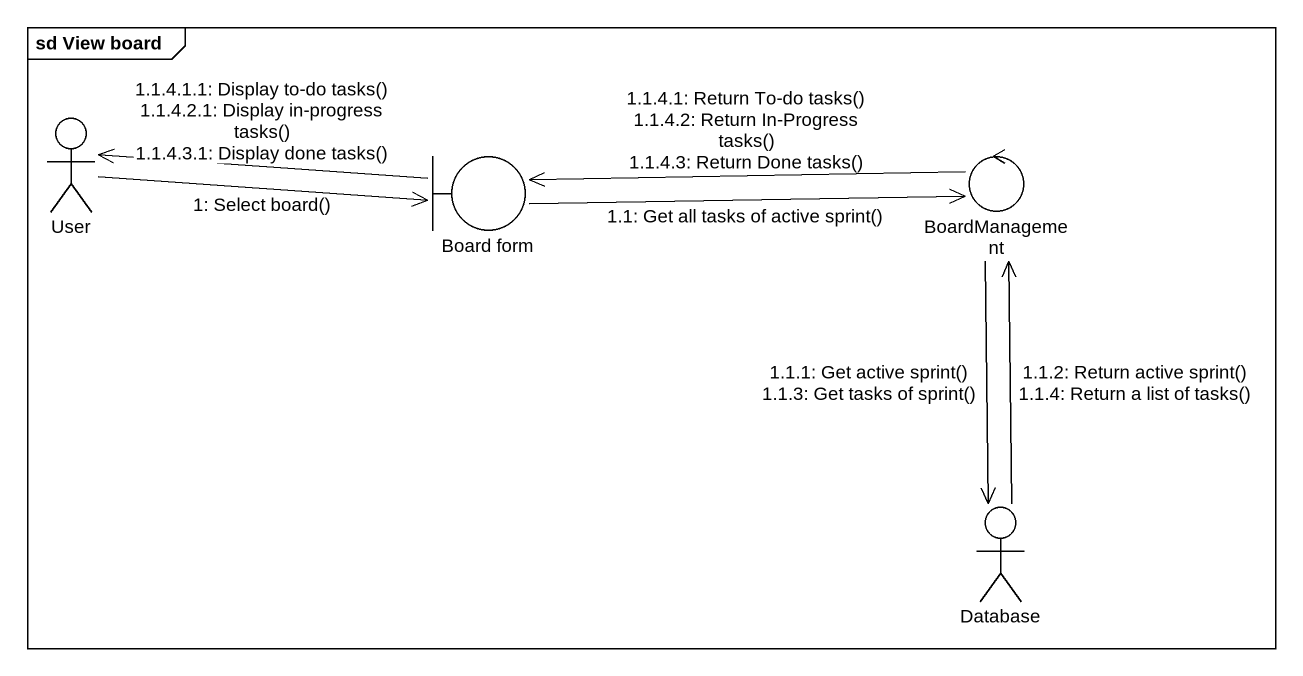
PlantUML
@startuml
mainframe sd View board
actor User
boundary "Board form" as Board_form
control BoardManagement
actor "Database" as Database_
User -right-> Board_form : 1: Select board()
Board_form -right-> BoardManagement : 1.1: Get all tasks of active sprint()
BoardManagement --> Database_ : 1.1.1: Get active sprint()\n1.1.3: Get tasks of sprint()
Database_ -up-> BoardManagement : 1.1.2: Return active sprint()\n1.1.4: Return a list of tasks()
BoardManagement -left-> Board_form : 1.1.4.1: Return To-do tasks()\n1.1.4.2: Return In-Progress tasks()\n1.1.4.3: Return Done tasks()
Board_form -left-> User : 1.1.4.1.1: Display to-do tasks()\n1.1.4.2.1: Display in-progress tasks()\n1.1.4.3.1: Display done tasks()
@enduml
